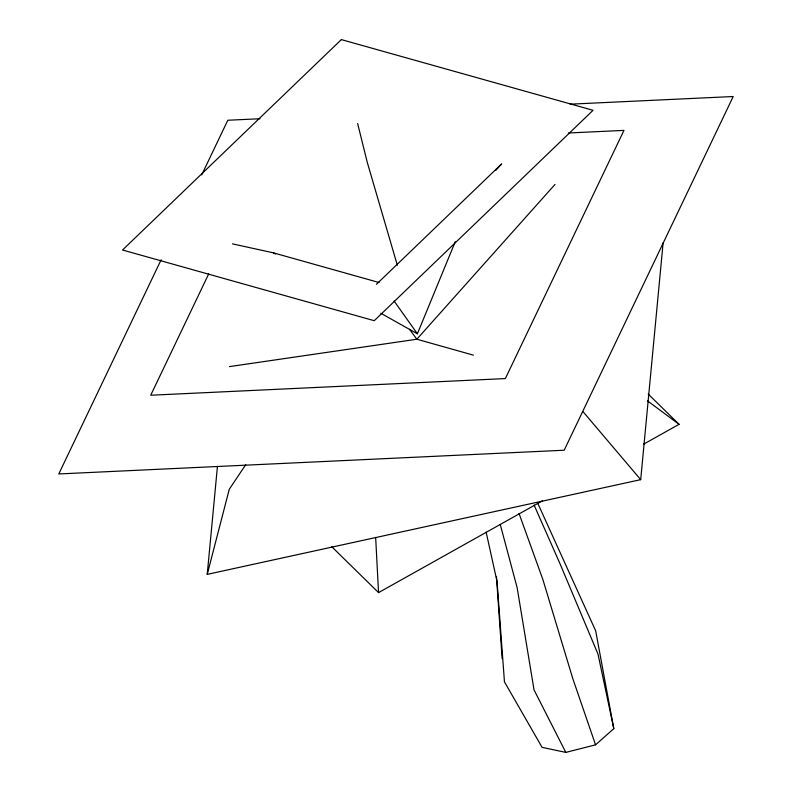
<?xml version="1.0" encoding="UTF-8"?>
<svg xmlns="http://www.w3.org/2000/svg" width="792" height="792" viewBox="0 0 792 792"><rect width="100%" height="100%" fill="white"/><g stroke="black" fill="none" stroke-linecap="round" stroke-linejoin="round"><path stroke-width="1.19" d="M663.122 242.778L640.698 479.655L207.227 574.368L217.444 466.359M207.227 574.368L229.274 489.258L245.748 464.656M380.843 313.246L417.384 333.788L455.261 241.718M161.162 259.717L58.786 473.953L564.181 450.222L733.214 96.515L570.101 104.178M201.693 174.923L227.819 120.245L259.944 118.741M208.702 273.913L150.727 395.228L505.355 378.576L623.967 130.383L568.359 132.997M555.024 184.417L416.839 339.233L229.472 366.607M495.861 170.27L501.603 163.944L376.438 284.298M486.139 532.135L497.079 581.665L504.454 681.862L542.094 747.351L565.815 752.4L595.554 744.836L613.8 728.67L598 654.093L559.984 563.676L534.075 505.058M331.818 546.777L378.546 592.614L542.273 500.93M643.52 444.233L679.061 424.324L648.202 394.05M232.462 243.867L273.349 252.826L379.041 282.516M473.428 355.153L416.839 339.233L409.494 329.274M273.349 252.826L275.497 254.034M647.45 400.811L679.061 424.324M583.239 411.909L640.698 479.655M394.109 301.039L417.384 333.788M565.815 752.4L534.036 689.891L517.136 587.654L500.247 524.472M537.491 502.702L595.673 630.818L613.8 728.67M519.027 513.444L542.866 579.506L572.814 678.655L595.554 744.836M397.346 265.27L367.3 162.489L357.628 123.512M496.445 576.497L502.128 658.588M375.655 537.402L378.546 592.614M341.352 39.6L122.542 250.005L374.25 320.701L593.059 110.296L341.352 39.6"/></g></svg>
